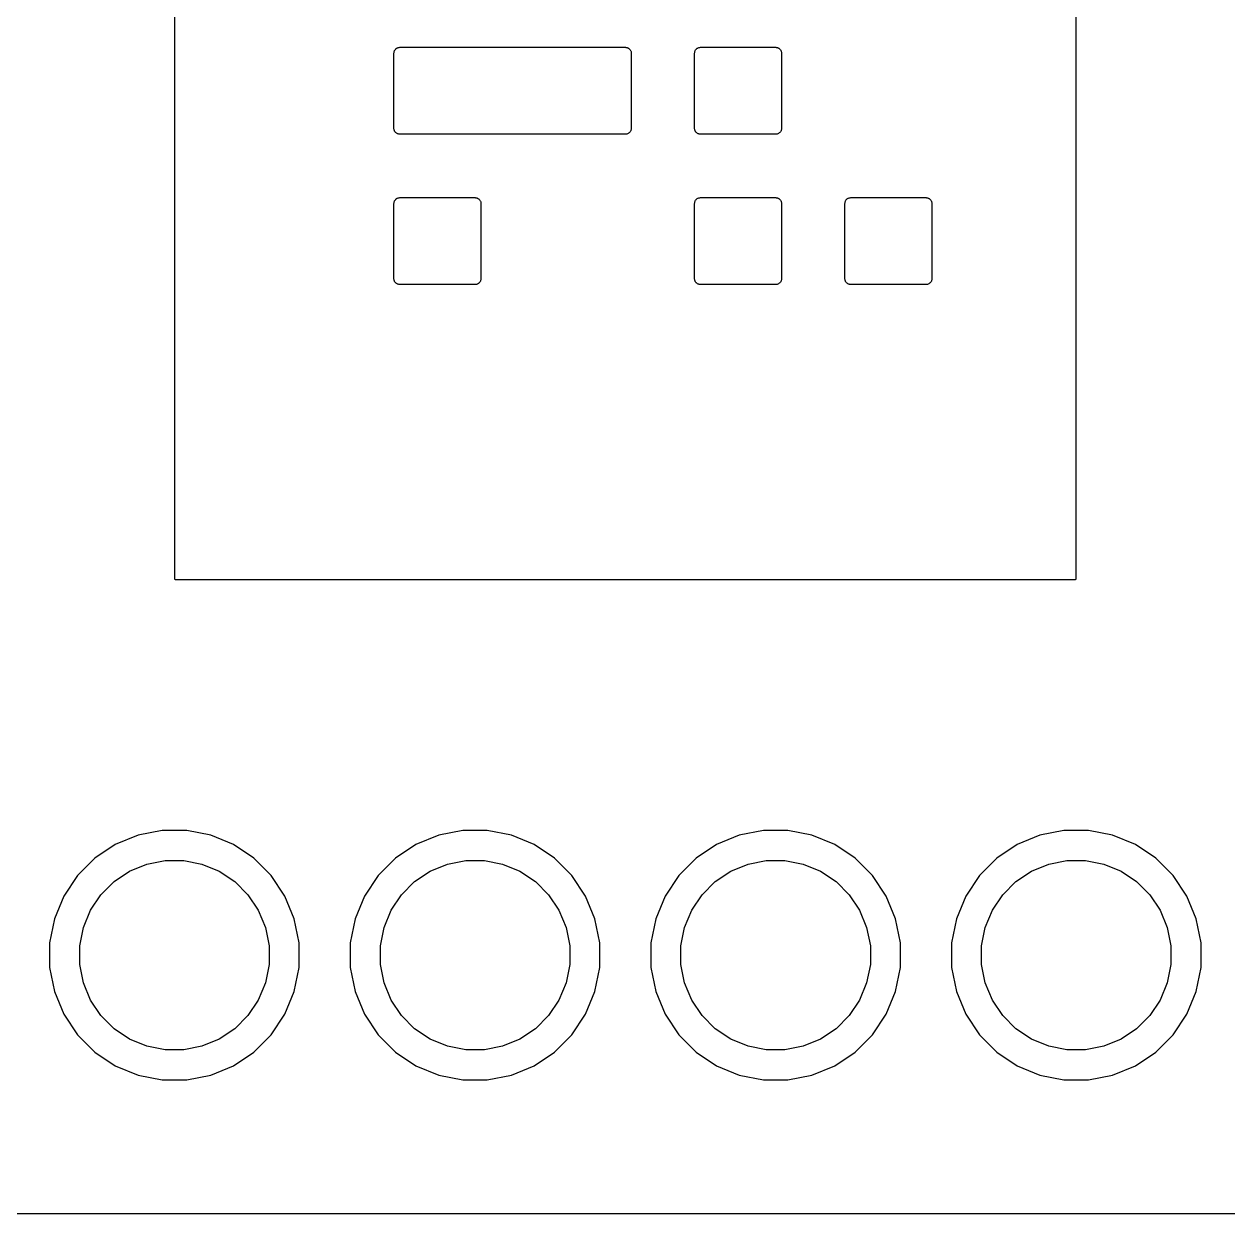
# Model space of a CAD drawing. Extents: x 74.5 to 163.3, y -87.9 to -68.3.
# Drawn here: x 142.88 to 153.05, y -87.91 to -77.86 of the extents above; entities that cross this region are included whole.
import ezdxf

# ---------------------------------------------------------------- set-up
doc = ezdxf.new("R2010")
doc.units = 0
doc.layers.add('BLACK', color=7, linetype='CONTINUOUS')

msp = doc.modelspace()

# ---------------------------------------------------------------- linework, layer by layer
at = {"layer": 'BLACK', "linetype": 'CONTINUOUS'}
for p, q in [((144.145, -73.6662), (144.145, -82.5438)), ((151.765, -82.5438), (151.765, -73.6662)), ((146, -78.1043), (146.001, -78.0997)), ((146, -78.1046), (146, -78.1043)), ((146, -78.1047), (146, -78.1046)), ((146, -78.105), (146, -78.1047)), ((146, -78.1047), (146, -78.1047)), ((146, -78.74), (146, -78.105)), ((146.001, -78.0946), (146.003, -78.0901)), ((146.001, -78.0948), (146.001, -78.0946)), ((146.001, -78.0949), (146.001, -78.0948)), ((146.001, -78.0997), (146.001, -78.0949)), ((146.003, -78.0901), (146.004, -78.0856)), ((146.004, -78.0853), (146.006, -78.0812)), ((146.004, -78.0855), (146.004, -78.0853)), ((146.004, -78.0856), (146.004, -78.0855)), ((146.006, -78.0812), (146.009, -78.077)), ((146.009, -78.0768), (146.012, -78.0732)), ((146.009, -78.0769), (146.009, -78.0768)), ((146.009, -78.077), (146.009, -78.0769)), ((146.012, -78.0732), (146.015, -78.0695)), ((146.015, -78.0693), (146.019, -78.0664)), ((146.015, -78.0694), (146.015, -78.0693)), ((146.015, -78.0695), (146.015, -78.0694)), ((146.019, -78.0664), (146.022, -78.0634)), ((146.022, -78.0633), (146.023, -78.0632)), ((146.022, -78.0634), (146.022, -78.0633)), ((146.023, -78.0632), (146.027, -78.061)), ((146.027, -78.061), (146.031, -78.0588)), ((146.031, -78.0586), (146.036, -78.0573)), ((146.031, -78.0587), (146.031, -78.0586)), ((146.031, -78.0588), (146.031, -78.0587)), ((146.036, -78.0573), (146.04, -78.056)), ((146.04, -78.056), (146.04, -78.0559)), ((146.04, -78.0559), (146.041, -78.0559)), ((146.041, -78.0559), (146.045, -78.0555)), ((146.045, -78.0555), (146.05, -78.055)), ((146.05, -78.055), (147.955, -78.055)), ((147.955, -78.055), (147.955, -78.055)), ((147.955, -78.055), (147.955, -78.055)), ((147.955, -78.055), (147.955, -78.055)), ((147.955, -78.055), (147.956, -78.055)), ((147.956, -78.055), (147.96, -78.0555)), ((147.96, -78.0555), (147.965, -78.056)), ((147.965, -78.056), (147.965, -78.0561)), ((147.965, -78.0561), (147.965, -78.0561)), ((147.965, -78.0561), (147.97, -78.0575)), ((147.97, -78.0575), (147.974, -78.0589)), ((147.974, -78.0589), (147.975, -78.059)), ((147.975, -78.059), (147.975, -78.059)), ((147.975, -78.059), (147.979, -78.0613)), ((147.979, -78.0613), (147.983, -78.0635)), ((147.983, -78.0635), (147.983, -78.0637)), ((147.983, -78.0637), (147.983, -78.0637)), ((147.983, -78.0637), (147.987, -78.0667)), ((147.987, -78.0667), (147.99, -78.0698)), ((147.99, -78.0698), (147.991, -78.0699)), ((147.991, -78.0699), (147.991, -78.07)), ((147.991, -78.07), (147.994, -78.0736)), ((147.994, -78.0736), (147.997, -78.0773)), ((147.997, -78.0773), (147.997, -78.0775)), ((147.997, -78.0775), (147.997, -78.0776)), ((147.997, -78.0776), (147.999, -78.0817)), ((147.999, -78.0817), (148.001, -78.0859)), ((148.001, -78.0859), (148.001, -78.0861)), ((148.001, -78.0861), (148.001, -78.0863)), ((148.001, -78.0863), (148.003, -78.0907)), ((148.003, -78.0907), (148.004, -78.0953)), ((148.004, -78.0953), (148.004, -78.0955)), ((148.004, -78.0955), (148.004, -78.0956)), ((148.004, -78.0956), (148.005, -78.1003)), ((148.005, -78.1003), (148.005, -78.105)), ((148.005, -78.105), (148.005, -78.74)), ((148.54, -78.1043), (148.541, -78.0997)), ((148.54, -78.1046), (148.54, -78.1043)), ((148.54, -78.1047), (148.54, -78.1046)), ((148.54, -78.105), (148.54, -78.1047)), ((148.54, -78.1047), (148.54, -78.1047)), ((148.54, -78.74), (148.54, -78.105)), ((148.541, -78.0946), (148.543, -78.0901)), ((148.541, -78.0948), (148.541, -78.0946)), ((148.541, -78.0949), (148.541, -78.0948)), ((148.541, -78.0997), (148.541, -78.0949)), ((148.543, -78.0901), (148.544, -78.0856)), ((148.544, -78.0853), (148.546, -78.0812)), ((148.544, -78.0855), (148.544, -78.0853)), ((148.544, -78.0856), (148.544, -78.0855)), ((148.546, -78.0812), (148.549, -78.077)), ((148.549, -78.0768), (148.552, -78.0732)), ((148.549, -78.0769), (148.549, -78.0768)), ((148.549, -78.077), (148.549, -78.0769)), ((148.552, -78.0732), (148.555, -78.0695)), ((148.555, -78.0693), (148.559, -78.0664)), ((148.555, -78.0694), (148.555, -78.0693)), ((148.555, -78.0695), (148.555, -78.0694)), ((148.559, -78.0664), (148.562, -78.0634)), ((148.562, -78.0633), (148.563, -78.0632)), ((148.562, -78.0634), (148.562, -78.0633)), ((148.563, -78.0632), (148.567, -78.061)), ((148.567, -78.061), (148.571, -78.0588)), ((148.571, -78.0586), (148.576, -78.0573)), ((148.571, -78.0587), (148.571, -78.0586)), ((148.571, -78.0588), (148.571, -78.0587)), ((148.576, -78.0573), (148.58, -78.056)), ((148.58, -78.056), (148.58, -78.0559)), ((148.58, -78.0559), (148.581, -78.0559)), ((148.581, -78.0559), (148.585, -78.0555)), ((148.585, -78.0555), (148.59, -78.055)), ((148.59, -78.055), (149.225, -78.055)), ((149.225, -78.055), (149.225, -78.055)), ((149.225, -78.055), (149.225, -78.055)), ((149.225, -78.055), (149.226, -78.055)), ((149.225, -78.055), (149.225, -78.055)), ((149.226, -78.055), (149.23, -78.0555)), ((149.23, -78.0555), (149.235, -78.056)), ((149.235, -78.056), (149.235, -78.0561)), ((149.235, -78.0561), (149.235, -78.0561)), ((149.235, -78.0561), (149.24, -78.0575)), ((149.24, -78.0575), (149.244, -78.0589)), ((149.244, -78.0589), (149.245, -78.059)), ((149.245, -78.059), (149.245, -78.059)), ((149.245, -78.059), (149.249, -78.0613)), ((149.249, -78.0613), (149.253, -78.0635)), ((149.253, -78.0635), (149.253, -78.0637)), ((149.253, -78.0637), (149.253, -78.0637)), ((149.253, -78.0637), (149.257, -78.0667)), ((149.257, -78.0667), (149.26, -78.0698)), ((149.26, -78.0698), (149.261, -78.0699)), ((149.261, -78.0699), (149.261, -78.07)), ((149.261, -78.07), (149.264, -78.0736)), ((149.264, -78.0736), (149.267, -78.0773)), ((149.267, -78.0773), (149.267, -78.0775)), ((149.267, -78.0775), (149.267, -78.0776)), ((149.267, -78.0776), (149.269, -78.0817)), ((149.269, -78.0817), (149.271, -78.0859)), ((149.271, -78.0859), (149.271, -78.0861)), ((149.271, -78.0861), (149.271, -78.0863)), ((149.271, -78.0863), (149.273, -78.0907)), ((149.273, -78.0907), (149.274, -78.0953)), ((149.274, -78.0953), (149.274, -78.0955)), ((149.274, -78.0955), (149.274, -78.0956)), ((149.274, -78.0956), (149.275, -78.1003)), ((149.275, -78.1003), (149.275, -78.105)), ((149.275, -78.105), (149.275, -78.74)), ((146, -78.7447), (146, -78.74)), ((146.001, -78.7494), (146, -78.7447)), ((146.001, -78.7495), (146.001, -78.7494)), ((146.001, -78.7497), (146.001, -78.7495)), ((146.002, -78.7543), (146.001, -78.7497)), ((146.004, -78.7587), (146.002, -78.7543)), ((146.004, -78.7589), (146.004, -78.7587)), ((146.004, -78.7591), (146.004, -78.7589)), ((146.006, -78.7633), (146.004, -78.7591)), ((146.008, -78.7674), (146.006, -78.7633)), ((146.008, -78.7675), (146.008, -78.7674)), ((146.008, -78.7677), (146.008, -78.7675)), ((146.011, -78.7714), (146.008, -78.7677)), ((146.014, -78.775), (146.011, -78.7714)), ((146.014, -78.7751), (146.014, -78.775)), ((146.015, -78.7752), (146.014, -78.7751)), ((146.018, -78.7783), (146.015, -78.7752)), ((146.022, -78.7813), (146.018, -78.7783)), ((146.022, -78.7815), (146.022, -78.7813)), ((146.022, -78.7813), (146.022, -78.7813)), ((146.026, -78.7837), (146.022, -78.7815)), ((146.03, -78.786), (146.026, -78.7837)), ((146.031, -78.7861), (146.03, -78.786)), ((146.03, -78.786), (146.03, -78.786)), ((146.035, -78.7875), (146.031, -78.7861)), ((146.04, -78.7889), (146.035, -78.7875)), ((146.04, -78.789), (146.04, -78.7889)), ((146.04, -78.7889), (146.04, -78.7889)), ((146.045, -78.7895), (146.04, -78.789)), ((146.049, -78.79), (146.045, -78.7895)), ((146.05, -78.79), (146.049, -78.79)), ((146.05, -78.79), (146.05, -78.79)), ((146.05, -78.79), (146.05, -78.79)), ((147.955, -78.79), (146.05, -78.79)), ((146.05, -78.79), (146.05, -78.79)), ((147.96, -78.7895), (147.955, -78.79)), ((147.964, -78.7891), (147.96, -78.7895)), ((147.965, -78.7891), (147.964, -78.7891)), ((147.969, -78.7877), (147.965, -78.789)), ((147.965, -78.789), (147.965, -78.7891)), ((147.974, -78.7864), (147.969, -78.7877)), ((147.978, -78.784), (147.974, -78.7862)), ((147.974, -78.7862), (147.974, -78.7863)), ((147.974, -78.7863), (147.974, -78.7864)), ((147.982, -78.7818), (147.978, -78.784)), ((147.983, -78.7817), (147.982, -78.7818)), ((147.986, -78.7786), (147.983, -78.7816)), ((147.983, -78.7816), (147.983, -78.7817)), ((147.99, -78.7757), (147.986, -78.7786)), ((147.993, -78.7718), (147.99, -78.7755)), ((147.99, -78.7755), (147.99, -78.7756)), ((147.99, -78.7756), (147.99, -78.7757)), ((147.996, -78.7682), (147.993, -78.7718)), ((147.999, -78.7638), (147.996, -78.768)), ((147.996, -78.768), (147.996, -78.7681)), ((147.996, -78.7681), (147.996, -78.7682)), ((148.001, -78.7597), (147.999, -78.7638)), ((148.002, -78.7549), (148.001, -78.7594)), ((148.001, -78.7594), (148.001, -78.7595)), ((148.001, -78.7595), (148.001, -78.7597)), ((148.004, -78.7504), (148.002, -78.7549)), ((148.005, -78.7407), (148.004, -78.7453)), ((148.004, -78.7453), (148.004, -78.7501)), ((148.004, -78.7501), (148.004, -78.7502)), ((148.004, -78.7502), (148.004, -78.7504)), ((148.005, -78.74), (148.005, -78.7403)), ((148.005, -78.7403), (148.005, -78.7403)), ((148.005, -78.7403), (148.005, -78.7404)), ((148.005, -78.7404), (148.005, -78.7407)), ((148.54, -78.7447), (148.54, -78.74)), ((148.541, -78.7494), (148.54, -78.7447)), ((148.541, -78.7495), (148.541, -78.7494)), ((148.541, -78.7497), (148.541, -78.7495)), ((148.542, -78.7543), (148.541, -78.7497)), ((148.544, -78.7587), (148.542, -78.7543)), ((148.544, -78.7589), (148.544, -78.7587)), ((148.544, -78.7591), (148.544, -78.7589)), ((148.546, -78.7633), (148.544, -78.7591)), ((148.548, -78.7674), (148.546, -78.7633)), ((148.548, -78.7675), (148.548, -78.7674)), ((148.548, -78.7677), (148.548, -78.7675)), ((148.551, -78.7714), (148.548, -78.7677)), ((148.554, -78.775), (148.551, -78.7714)), ((148.554, -78.7751), (148.554, -78.775)), ((148.555, -78.7752), (148.554, -78.7751)), ((148.558, -78.7783), (148.555, -78.7752)), ((148.562, -78.7813), (148.558, -78.7783)), ((148.562, -78.7815), (148.562, -78.7813)), ((148.562, -78.7813), (148.562, -78.7813)), ((148.566, -78.7837), (148.562, -78.7815)), ((148.57, -78.786), (148.566, -78.7837)), ((148.571, -78.7861), (148.57, -78.786)), ((148.57, -78.786), (148.57, -78.786)), ((148.575, -78.7875), (148.571, -78.7861)), ((148.58, -78.7889), (148.575, -78.7875)), ((148.58, -78.789), (148.58, -78.7889)), ((148.58, -78.7889), (148.58, -78.7889)), ((148.585, -78.7895), (148.58, -78.789)), ((148.589, -78.79), (148.585, -78.7895)), ((148.59, -78.79), (148.589, -78.79)), ((149.225, -78.79), (148.59, -78.79)), ((148.59, -78.79), (148.59, -78.79)), ((148.59, -78.79), (148.59, -78.79)), ((148.59, -78.79), (148.59, -78.79)), ((149.23, -78.7895), (149.225, -78.79)), ((149.234, -78.7891), (149.23, -78.7895)), ((149.235, -78.7891), (149.234, -78.7891)), ((149.239, -78.7877), (149.235, -78.789)), ((149.235, -78.789), (149.235, -78.7891)), ((149.244, -78.7864), (149.239, -78.7877)), ((149.248, -78.784), (149.244, -78.7862)), ((149.244, -78.7862), (149.244, -78.7863)), ((149.244, -78.7863), (149.244, -78.7864)), ((149.252, -78.7818), (149.248, -78.784)), ((149.253, -78.7817), (149.252, -78.7818)), ((149.256, -78.7786), (149.253, -78.7816)), ((149.253, -78.7816), (149.253, -78.7817)), ((149.26, -78.7757), (149.256, -78.7786)), ((149.263, -78.7718), (149.26, -78.7755)), ((149.26, -78.7755), (149.26, -78.7756)), ((149.26, -78.7756), (149.26, -78.7757)), ((149.266, -78.7682), (149.263, -78.7718)), ((149.269, -78.7638), (149.266, -78.768)), ((149.266, -78.768), (149.266, -78.7681)), ((149.266, -78.7681), (149.266, -78.7682)), ((149.271, -78.7597), (149.269, -78.7638)), ((149.272, -78.7549), (149.271, -78.7594)), ((149.271, -78.7594), (149.271, -78.7595)), ((149.271, -78.7595), (149.271, -78.7597)), ((149.274, -78.7504), (149.272, -78.7549)), ((149.275, -78.7407), (149.274, -78.7453)), ((149.274, -78.7453), (149.274, -78.7501)), ((149.274, -78.7501), (149.274, -78.7502)), ((149.274, -78.7502), (149.274, -78.7504)), ((149.275, -78.74), (149.275, -78.7403)), ((149.275, -78.7403), (149.275, -78.7403)), ((149.275, -78.7403), (149.275, -78.7404)), ((149.275, -78.7404), (149.275, -78.7407)), ((146.019, -79.3364), (146.022, -79.3334)), ((146.022, -79.3333), (146.023, -79.3332)), ((146.022, -79.3334), (146.022, -79.3333)), ((146.023, -79.3332), (146.027, -79.331)), ((146.027, -79.331), (146.031, -79.3288)), ((146.031, -79.3286), (146.036, -79.3273)), ((146.031, -79.3287), (146.031, -79.3286)), ((146.031, -79.3288), (146.031, -79.3287)), ((146.036, -79.3273), (146.04, -79.326)), ((146.04, -79.326), (146.04, -79.3259)), ((146.04, -79.3259), (146.041, -79.3259)), ((146.041, -79.3259), (146.045, -79.3255)), ((146.045, -79.3255), (146.05, -79.325)), ((146.05, -79.325), (146.685, -79.325)), ((146.685, -79.325), (146.685, -79.325)), ((146.685, -79.325), (146.685, -79.325)), ((146.685, -79.325), (146.686, -79.325)), ((146.685, -79.325), (146.685, -79.325)), ((146.686, -79.325), (146.69, -79.3255)), ((146.69, -79.3255), (146.695, -79.326)), ((146.695, -79.326), (146.695, -79.3261)), ((146.695, -79.3261), (146.695, -79.3261)), ((146.695, -79.3261), (146.7, -79.3275)), ((146.7, -79.3275), (146.704, -79.3289)), ((146.704, -79.3289), (146.705, -79.329)), ((146.705, -79.329), (146.705, -79.329)), ((146.705, -79.329), (146.709, -79.3313)), ((146.709, -79.3313), (146.713, -79.3335)), ((146.713, -79.3335), (146.713, -79.3337)), ((146.713, -79.3337), (146.713, -79.3337)), ((146.713, -79.3337), (146.717, -79.3367)), ((148.559, -79.3364), (148.562, -79.3334)), ((148.562, -79.3333), (148.563, -79.3332)), ((148.562, -79.3334), (148.562, -79.3333)), ((148.563, -79.3332), (148.567, -79.331)), ((148.567, -79.331), (148.571, -79.3288)), ((148.571, -79.3286), (148.576, -79.3273)), ((148.571, -79.3287), (148.571, -79.3286)), ((148.571, -79.3288), (148.571, -79.3287)), ((148.576, -79.3273), (148.58, -79.326)), ((148.58, -79.326), (148.58, -79.3259)), ((148.58, -79.3259), (148.581, -79.3259)), ((148.581, -79.3259), (148.585, -79.3255)), ((148.585, -79.3255), (148.59, -79.325)), ((148.59, -79.325), (149.225, -79.325)), ((149.225, -79.325), (149.225, -79.325)), ((149.225, -79.325), (149.225, -79.325)), ((149.225, -79.325), (149.226, -79.325)), ((149.225, -79.325), (149.225, -79.325)), ((149.226, -79.325), (149.23, -79.3255)), ((149.23, -79.3255), (149.235, -79.326)), ((149.235, -79.326), (149.235, -79.3261)), ((149.235, -79.3261), (149.235, -79.3261)), ((149.235, -79.3261), (149.24, -79.3275)), ((149.24, -79.3275), (149.244, -79.3289)), ((149.244, -79.3289), (149.245, -79.329)), ((149.245, -79.329), (149.245, -79.329)), ((149.245, -79.329), (149.249, -79.3313)), ((149.249, -79.3313), (149.253, -79.3335)), ((149.253, -79.3335), (149.253, -79.3337)), ((149.253, -79.3337), (149.253, -79.3337)), ((149.253, -79.3337), (149.257, -79.3367)), ((149.829, -79.3364), (149.832, -79.3334)), ((149.832, -79.3333), (149.833, -79.3332)), ((149.832, -79.3334), (149.832, -79.3333)), ((149.833, -79.3332), (149.837, -79.331)), ((149.837, -79.331), (149.841, -79.3288)), ((149.841, -79.3286), (149.846, -79.3273)), ((149.841, -79.3287), (149.841, -79.3286)), ((149.841, -79.3288), (149.841, -79.3287)), ((149.846, -79.3273), (149.85, -79.326)), ((149.85, -79.326), (149.85, -79.3259)), ((149.85, -79.3259), (149.851, -79.3259)), ((149.851, -79.3259), (149.855, -79.3255)), ((149.855, -79.3255), (149.86, -79.325)), ((149.86, -79.325), (150.495, -79.325)), ((150.495, -79.325), (150.495, -79.325)), ((150.495, -79.325), (150.495, -79.325)), ((150.495, -79.325), (150.496, -79.325)), ((150.495, -79.325), (150.495, -79.325)), ((150.496, -79.325), (150.5, -79.3255)), ((150.5, -79.3255), (150.505, -79.326)), ((150.505, -79.326), (150.505, -79.3261)), ((150.505, -79.3261), (150.505, -79.3261)), ((150.505, -79.3261), (150.51, -79.3275)), ((150.51, -79.3275), (150.514, -79.3289)), ((150.514, -79.3289), (150.515, -79.329)), ((150.515, -79.329), (150.515, -79.329)), ((150.515, -79.329), (150.519, -79.3313)), ((150.519, -79.3313), (150.523, -79.3335)), ((150.523, -79.3335), (150.523, -79.3337)), ((150.523, -79.3337), (150.523, -79.3337)), ((150.523, -79.3337), (150.527, -79.3367)), ((146, -79.3743), (146.001, -79.3697)), ((146, -79.3746), (146, -79.3743)), ((146, -79.3747), (146, -79.3746)), ((146, -79.375), (146, -79.3747)), ((146, -79.3747), (146, -79.3747)), ((146, -80.01), (146, -79.375)), ((146.001, -79.3646), (146.003, -79.3601)), ((146.001, -79.3648), (146.001, -79.3646)), ((146.001, -79.3649), (146.001, -79.3648)), ((146.001, -79.3697), (146.001, -79.3649)), ((146.003, -79.3601), (146.004, -79.3556)), ((146.004, -79.3553), (146.006, -79.3512)), ((146.004, -79.3555), (146.004, -79.3553)), ((146.004, -79.3556), (146.004, -79.3555)), ((146.006, -79.3512), (146.009, -79.347)), ((146.009, -79.3468), (146.012, -79.3432)), ((146.009, -79.3469), (146.009, -79.3468)), ((146.009, -79.347), (146.009, -79.3469)), ((146.012, -79.3432), (146.015, -79.3395)), ((146.015, -79.3393), (146.019, -79.3364)), ((146.015, -79.3394), (146.015, -79.3393)), ((146.015, -79.3395), (146.015, -79.3394)), ((146.717, -79.3367), (146.72, -79.3398)), ((146.72, -79.3398), (146.721, -79.3399)), ((146.721, -79.3399), (146.721, -79.34)), ((146.721, -79.34), (146.724, -79.3436)), ((146.724, -79.3436), (146.727, -79.3473)), ((146.727, -79.3473), (146.727, -79.3475)), ((146.727, -79.3475), (146.727, -79.3476)), ((146.727, -79.3476), (146.729, -79.3517)), ((146.729, -79.3517), (146.731, -79.3559)), ((146.731, -79.3559), (146.731, -79.3561)), ((146.731, -79.3561), (146.731, -79.3563)), ((146.731, -79.3563), (146.733, -79.3607)), ((146.733, -79.3607), (146.734, -79.3653)), ((146.734, -79.3653), (146.734, -79.3655)), ((146.734, -79.3655), (146.734, -79.3656)), ((146.734, -79.3656), (146.735, -79.3703)), ((146.735, -79.3703), (146.735, -79.375)), ((146.735, -79.375), (146.735, -80.01)), ((148.54, -79.3743), (148.541, -79.3697)), ((148.54, -79.3746), (148.54, -79.3743)), ((148.54, -79.3747), (148.54, -79.3746)), ((148.54, -79.375), (148.54, -79.3747)), ((148.54, -79.3747), (148.54, -79.3747)), ((148.54, -80.01), (148.54, -79.375)), ((148.541, -79.3646), (148.543, -79.3601)), ((148.541, -79.3648), (148.541, -79.3646)), ((148.541, -79.3649), (148.541, -79.3648)), ((148.541, -79.3697), (148.541, -79.3649)), ((148.543, -79.3601), (148.544, -79.3556)), ((148.544, -79.3553), (148.546, -79.3512)), ((148.544, -79.3555), (148.544, -79.3553)), ((148.544, -79.3556), (148.544, -79.3555)), ((148.546, -79.3512), (148.549, -79.347)), ((148.549, -79.3468), (148.552, -79.3432)), ((148.549, -79.3469), (148.549, -79.3468)), ((148.549, -79.347), (148.549, -79.3469)), ((148.552, -79.3432), (148.555, -79.3395)), ((148.555, -79.3393), (148.559, -79.3364)), ((148.555, -79.3394), (148.555, -79.3393)), ((148.555, -79.3395), (148.555, -79.3394)), ((149.257, -79.3367), (149.26, -79.3398)), ((149.26, -79.3398), (149.261, -79.3399)), ((149.261, -79.3399), (149.261, -79.34)), ((149.261, -79.34), (149.264, -79.3436)), ((149.264, -79.3436), (149.267, -79.3473)), ((149.267, -79.3473), (149.267, -79.3475)), ((149.267, -79.3475), (149.267, -79.3476)), ((149.267, -79.3476), (149.269, -79.3517)), ((149.269, -79.3517), (149.271, -79.3559)), ((149.271, -79.3559), (149.271, -79.3561)), ((149.271, -79.3561), (149.271, -79.3563)), ((149.271, -79.3563), (149.273, -79.3607)), ((149.273, -79.3607), (149.274, -79.3653)), ((149.274, -79.3653), (149.274, -79.3655)), ((149.274, -79.3655), (149.274, -79.3656)), ((149.274, -79.3656), (149.275, -79.3703)), ((149.275, -79.3703), (149.275, -79.375)), ((149.275, -79.375), (149.275, -80.01)), ((149.81, -79.3743), (149.811, -79.3697)), ((149.81, -79.3746), (149.81, -79.3743)), ((149.81, -79.3747), (149.81, -79.3746)), ((149.81, -79.375), (149.81, -79.3747)), ((149.81, -79.3747), (149.81, -79.3747)), ((149.81, -80.01), (149.81, -79.375)), ((149.811, -79.3646), (149.813, -79.3601)), ((149.811, -79.3648), (149.811, -79.3646)), ((149.811, -79.3649), (149.811, -79.3648)), ((149.811, -79.3697), (149.811, -79.3649)), ((149.813, -79.3601), (149.814, -79.3556)), ((149.814, -79.3553), (149.816, -79.3512)), ((149.814, -79.3555), (149.814, -79.3553)), ((149.814, -79.3556), (149.814, -79.3555)), ((149.816, -79.3512), (149.819, -79.347)), ((149.819, -79.3468), (149.822, -79.3432)), ((149.819, -79.3469), (149.819, -79.3468)), ((149.819, -79.347), (149.819, -79.3469)), ((149.822, -79.3432), (149.825, -79.3395)), ((149.825, -79.3393), (149.829, -79.3364)), ((149.825, -79.3394), (149.825, -79.3393)), ((149.825, -79.3395), (149.825, -79.3394)), ((150.527, -79.3367), (150.53, -79.3398)), ((150.53, -79.3398), (150.531, -79.3399)), ((150.531, -79.3399), (150.531, -79.34)), ((150.531, -79.34), (150.534, -79.3436)), ((150.534, -79.3436), (150.537, -79.3473)), ((150.537, -79.3473), (150.537, -79.3475)), ((150.537, -79.3475), (150.537, -79.3476)), ((150.537, -79.3476), (150.539, -79.3517)), ((150.539, -79.3517), (150.541, -79.3559)), ((150.541, -79.3559), (150.541, -79.3561)), ((150.541, -79.3561), (150.541, -79.3563)), ((150.541, -79.3563), (150.543, -79.3607)), ((150.543, -79.3607), (150.544, -79.3653)), ((150.544, -79.3653), (150.544, -79.3655)), ((150.544, -79.3655), (150.544, -79.3656)), ((150.544, -79.3656), (150.545, -79.3703)), ((150.545, -79.3703), (150.545, -79.375)), ((150.545, -79.375), (150.545, -80.01)), ((146, -80.0147), (146, -80.01)), ((146.001, -80.0194), (146, -80.0147)), ((146.001, -80.0195), (146.001, -80.0194)), ((146.001, -80.0197), (146.001, -80.0195)), ((146.002, -80.0243), (146.001, -80.0197)), ((146.004, -80.0287), (146.002, -80.0243)), ((146.004, -80.0289), (146.004, -80.0287)), ((146.004, -80.0291), (146.004, -80.0289)), ((146.006, -80.0333), (146.004, -80.0291)), ((146.008, -80.0374), (146.006, -80.0333)), ((146.008, -80.0375), (146.008, -80.0374)), ((146.008, -80.0377), (146.008, -80.0375)), ((146.011, -80.0414), (146.008, -80.0377)), ((146.014, -80.045), (146.011, -80.0414)), ((146.014, -80.0451), (146.014, -80.045)), ((146.015, -80.0452), (146.014, -80.0451)), ((146.018, -80.0483), (146.015, -80.0452)), ((146.72, -80.0457), (146.716, -80.0486)), ((146.723, -80.0418), (146.72, -80.0455)), ((146.72, -80.0455), (146.72, -80.0456)), ((146.72, -80.0456), (146.72, -80.0457)), ((146.726, -80.0382), (146.723, -80.0418)), ((146.729, -80.0338), (146.726, -80.038)), ((146.726, -80.038), (146.726, -80.0381)), ((146.726, -80.0381), (146.726, -80.0382)), ((146.731, -80.0297), (146.729, -80.0338)), ((146.732, -80.0249), (146.731, -80.0294)), ((146.731, -80.0294), (146.731, -80.0295)), ((146.731, -80.0295), (146.731, -80.0297)), ((146.734, -80.0204), (146.732, -80.0249)), ((146.735, -80.0107), (146.734, -80.0153)), ((146.734, -80.0153), (146.734, -80.0201)), ((146.734, -80.0201), (146.734, -80.0202)), ((146.734, -80.0202), (146.734, -80.0204)), ((146.735, -80.01), (146.735, -80.0103)), ((146.735, -80.0103), (146.735, -80.0103)), ((146.735, -80.0103), (146.735, -80.0104)), ((146.735, -80.0104), (146.735, -80.0107)), ((148.54, -80.0147), (148.54, -80.01)), ((148.541, -80.0194), (148.54, -80.0147)), ((148.541, -80.0195), (148.541, -80.0194)), ((148.541, -80.0197), (148.541, -80.0195)), ((148.542, -80.0243), (148.541, -80.0197)), ((148.544, -80.0287), (148.542, -80.0243)), ((148.544, -80.0289), (148.544, -80.0287)), ((148.544, -80.0291), (148.544, -80.0289)), ((148.546, -80.0333), (148.544, -80.0291)), ((148.548, -80.0374), (148.546, -80.0333)), ((148.548, -80.0375), (148.548, -80.0374)), ((148.548, -80.0377), (148.548, -80.0375)), ((148.551, -80.0414), (148.548, -80.0377)), ((148.554, -80.045), (148.551, -80.0414)), ((148.554, -80.0451), (148.554, -80.045)), ((148.555, -80.0452), (148.554, -80.0451)), ((148.558, -80.0483), (148.555, -80.0452)), ((149.26, -80.0457), (149.256, -80.0486)), ((149.263, -80.0418), (149.26, -80.0455)), ((149.26, -80.0455), (149.26, -80.0456)), ((149.26, -80.0456), (149.26, -80.0457)), ((149.266, -80.0382), (149.263, -80.0418)), ((149.269, -80.0338), (149.266, -80.038)), ((149.266, -80.038), (149.266, -80.0381)), ((149.266, -80.0381), (149.266, -80.0382)), ((149.271, -80.0297), (149.269, -80.0338)), ((149.272, -80.0249), (149.271, -80.0294)), ((149.271, -80.0294), (149.271, -80.0295)), ((149.271, -80.0295), (149.271, -80.0297)), ((149.274, -80.0204), (149.272, -80.0249)), ((149.275, -80.0107), (149.274, -80.0153)), ((149.274, -80.0153), (149.274, -80.0201)), ((149.274, -80.0201), (149.274, -80.0202)), ((149.274, -80.0202), (149.274, -80.0204)), ((149.275, -80.01), (149.275, -80.0103)), ((149.275, -80.0103), (149.275, -80.0103)), ((149.275, -80.0103), (149.275, -80.0104)), ((149.275, -80.0104), (149.275, -80.0107)), ((149.81, -80.0147), (149.81, -80.01)), ((149.811, -80.0194), (149.81, -80.0147)), ((149.811, -80.0195), (149.811, -80.0194)), ((149.811, -80.0197), (149.811, -80.0195)), ((149.812, -80.0243), (149.811, -80.0197)), ((149.814, -80.0287), (149.812, -80.0243)), ((149.814, -80.0289), (149.814, -80.0287)), ((149.814, -80.0291), (149.814, -80.0289)), ((149.816, -80.0333), (149.814, -80.0291)), ((149.818, -80.0374), (149.816, -80.0333)), ((149.818, -80.0375), (149.818, -80.0374)), ((149.818, -80.0377), (149.818, -80.0375)), ((149.821, -80.0414), (149.818, -80.0377)), ((149.824, -80.045), (149.821, -80.0414)), ((149.824, -80.0451), (149.824, -80.045)), ((149.825, -80.0452), (149.824, -80.0451)), ((149.828, -80.0483), (149.825, -80.0452)), ((150.53, -80.0457), (150.526, -80.0486)), ((150.533, -80.0418), (150.53, -80.0455)), ((150.53, -80.0455), (150.53, -80.0456)), ((150.53, -80.0456), (150.53, -80.0457)), ((150.536, -80.0382), (150.533, -80.0418)), ((150.539, -80.0338), (150.536, -80.038)), ((150.536, -80.038), (150.536, -80.0381)), ((150.536, -80.0381), (150.536, -80.0382)), ((150.541, -80.0297), (150.539, -80.0338)), ((150.542, -80.0249), (150.541, -80.0294)), ((150.541, -80.0294), (150.541, -80.0295)), ((150.541, -80.0295), (150.541, -80.0297)), ((150.544, -80.0204), (150.542, -80.0249)), ((150.545, -80.0107), (150.544, -80.0153)), ((150.544, -80.0153), (150.544, -80.0201)), ((150.544, -80.0201), (150.544, -80.0202)), ((150.544, -80.0202), (150.544, -80.0204)), ((150.545, -80.01), (150.545, -80.0103)), ((150.545, -80.0103), (150.545, -80.0103)), ((150.545, -80.0103), (150.545, -80.0104)), ((150.545, -80.0104), (150.545, -80.0107)), ((146.022, -80.0513), (146.018, -80.0483)), ((146.022, -80.0515), (146.022, -80.0513)), ((146.022, -80.0513), (146.022, -80.0513)), ((146.026, -80.0537), (146.022, -80.0515)), ((146.03, -80.056), (146.026, -80.0537)), ((146.031, -80.0561), (146.03, -80.056)), ((146.03, -80.056), (146.03, -80.056)), ((146.035, -80.0575), (146.031, -80.0561)), ((146.04, -80.0589), (146.035, -80.0575)), ((146.04, -80.059), (146.04, -80.0589)), ((146.04, -80.0589), (146.04, -80.0589)), ((146.045, -80.0595), (146.04, -80.059)), ((146.049, -80.06), (146.045, -80.0595)), ((146.05, -80.06), (146.049, -80.06)), ((146.685, -80.06), (146.05, -80.06)), ((146.05, -80.06), (146.05, -80.06)), ((146.05, -80.06), (146.05, -80.06)), ((146.05, -80.06), (146.05, -80.06)), ((146.69, -80.0595), (146.685, -80.06)), ((146.694, -80.0591), (146.69, -80.0595)), ((146.695, -80.0591), (146.694, -80.0591)), ((146.699, -80.0577), (146.695, -80.059)), ((146.695, -80.059), (146.695, -80.0591)), ((146.704, -80.0564), (146.699, -80.0577)), ((146.708, -80.054), (146.704, -80.0562)), ((146.704, -80.0562), (146.704, -80.0563)), ((146.704, -80.0563), (146.704, -80.0564)), ((146.712, -80.0518), (146.708, -80.054)), ((146.713, -80.0517), (146.712, -80.0518)), ((146.716, -80.0486), (146.713, -80.0516)), ((146.713, -80.0516), (146.713, -80.0517)), ((148.562, -80.0513), (148.558, -80.0483)), ((148.562, -80.0515), (148.562, -80.0513)), ((148.562, -80.0513), (148.562, -80.0513)), ((148.566, -80.0537), (148.562, -80.0515)), ((148.57, -80.056), (148.566, -80.0537)), ((148.571, -80.0561), (148.57, -80.056)), ((148.57, -80.056), (148.57, -80.056)), ((148.575, -80.0575), (148.571, -80.0561)), ((148.58, -80.0589), (148.575, -80.0575)), ((148.58, -80.059), (148.58, -80.0589)), ((148.58, -80.0589), (148.58, -80.0589)), ((148.585, -80.0595), (148.58, -80.059)), ((148.589, -80.06), (148.585, -80.0595)), ((148.59, -80.06), (148.589, -80.06)), ((149.225, -80.06), (148.59, -80.06)), ((148.59, -80.06), (148.59, -80.06)), ((148.59, -80.06), (148.59, -80.06)), ((148.59, -80.06), (148.59, -80.06)), ((149.23, -80.0595), (149.225, -80.06)), ((149.234, -80.0591), (149.23, -80.0595)), ((149.235, -80.0591), (149.234, -80.0591)), ((149.239, -80.0577), (149.235, -80.059)), ((149.235, -80.059), (149.235, -80.0591)), ((149.244, -80.0564), (149.239, -80.0577)), ((149.248, -80.054), (149.244, -80.0562)), ((149.244, -80.0562), (149.244, -80.0563)), ((149.244, -80.0563), (149.244, -80.0564)), ((149.252, -80.0518), (149.248, -80.054)), ((149.253, -80.0517), (149.252, -80.0518)), ((149.256, -80.0486), (149.253, -80.0516)), ((149.253, -80.0516), (149.253, -80.0517)), ((149.832, -80.0513), (149.828, -80.0483)), ((149.832, -80.0515), (149.832, -80.0513)), ((149.832, -80.0513), (149.832, -80.0513)), ((149.836, -80.0537), (149.832, -80.0515)), ((149.84, -80.056), (149.836, -80.0537)), ((149.841, -80.0561), (149.84, -80.056)), ((149.84, -80.056), (149.84, -80.056)), ((149.845, -80.0575), (149.841, -80.0561)), ((149.85, -80.0589), (149.845, -80.0575)), ((149.85, -80.059), (149.85, -80.0589)), ((149.85, -80.0589), (149.85, -80.0589)), ((149.855, -80.0595), (149.85, -80.059)), ((149.859, -80.06), (149.855, -80.0595)), ((149.86, -80.06), (149.859, -80.06)), ((150.495, -80.06), (149.86, -80.06)), ((149.86, -80.06), (149.86, -80.06)), ((149.86, -80.06), (149.86, -80.06)), ((149.86, -80.06), (149.86, -80.06)), ((150.5, -80.0595), (150.495, -80.06)), ((150.504, -80.0591), (150.5, -80.0595)), ((150.505, -80.0591), (150.504, -80.0591)), ((150.509, -80.0577), (150.505, -80.059)), ((150.505, -80.059), (150.505, -80.0591)), ((150.514, -80.0564), (150.509, -80.0577)), ((150.518, -80.054), (150.514, -80.0562)), ((150.514, -80.0562), (150.514, -80.0563)), ((150.514, -80.0563), (150.514, -80.0564)), ((150.522, -80.0518), (150.518, -80.054)), ((150.523, -80.0517), (150.522, -80.0518)), ((150.526, -80.0486), (150.523, -80.0516)), ((150.523, -80.0516), (150.523, -80.0517)), ((144.145, -82.5438), (144.146, -82.5494)), ((144.146, -82.5494), (144.151, -82.55)), ((144.151, -82.55), (151.759, -82.55)), ((151.759, -82.55), (151.764, -82.5494)), ((151.764, -82.5494), (151.765, -82.5438)), ((143.838, -84.7115), (143.646, -84.791)), ((144.041, -84.671), (143.838, -84.7115)), ((144.249, -84.671), (144.041, -84.671)), ((144.452, -84.7115), (144.249, -84.671)), ((144.644, -84.791), (144.452, -84.7115)), ((146.378, -84.7115), (146.186, -84.791)), ((146.581, -84.671), (146.378, -84.7115)), ((146.789, -84.671), (146.581, -84.671)), ((146.992, -84.7115), (146.789, -84.671)), ((147.184, -84.791), (146.992, -84.7115)), ((148.918, -84.7115), (148.726, -84.791)), ((149.121, -84.671), (148.918, -84.7115)), ((149.329, -84.671), (149.121, -84.671)), ((149.532, -84.7115), (149.329, -84.671)), ((149.724, -84.791), (149.532, -84.7115)), ((151.458, -84.7115), (151.266, -84.791)), ((151.661, -84.671), (151.458, -84.7115)), ((151.869, -84.671), (151.661, -84.671)), ((152.072, -84.7115), (151.869, -84.671)), ((152.264, -84.791), (152.072, -84.7115)), ((143.646, -84.791), (143.473, -84.9063)), ((144.817, -84.9063), (144.644, -84.791)), ((146.186, -84.791), (146.013, -84.9063)), ((147.357, -84.9063), (147.184, -84.791)), ((148.726, -84.791), (148.553, -84.9063)), ((149.897, -84.9063), (149.724, -84.791)), ((151.266, -84.791), (151.093, -84.9063)), ((152.437, -84.9063), (152.264, -84.791)), ((143.473, -84.9063), (143.326, -85.0531)), ((143.912, -84.9557), (144.066, -84.925)), ((144.066, -84.925), (144.224, -84.925)), ((144.224, -84.925), (144.378, -84.9557)), ((144.964, -85.0531), (144.817, -84.9063)), ((146.013, -84.9063), (145.866, -85.0531)), ((146.452, -84.9557), (146.606, -84.925)), ((146.606, -84.925), (146.764, -84.925)), ((146.764, -84.925), (146.918, -84.9557)), ((147.504, -85.0531), (147.357, -84.9063)), ((148.553, -84.9063), (148.406, -85.0531)), ((148.992, -84.9557), (149.146, -84.925)), ((149.146, -84.925), (149.304, -84.925)), ((149.304, -84.925), (149.458, -84.9557)), ((150.044, -85.0531), (149.897, -84.9063)), ((151.093, -84.9063), (150.946, -85.0531)), ((151.532, -84.9557), (151.686, -84.925)), ((151.686, -84.925), (151.844, -84.925)), ((151.844, -84.925), (151.998, -84.9557)), ((152.584, -85.0531), (152.437, -84.9063)), ((143.635, -85.1036), (143.766, -85.016)), ((143.766, -85.016), (143.912, -84.9557)), ((144.378, -84.9557), (144.524, -85.016)), ((144.524, -85.016), (144.655, -85.1036)), ((146.175, -85.1036), (146.306, -85.016)), ((146.306, -85.016), (146.452, -84.9557)), ((146.918, -84.9557), (147.064, -85.016)), ((147.064, -85.016), (147.195, -85.1036)), ((148.715, -85.1036), (148.846, -85.016)), ((148.846, -85.016), (148.992, -84.9557)), ((149.458, -84.9557), (149.604, -85.016)), ((149.604, -85.016), (149.735, -85.1036)), ((151.255, -85.1036), (151.386, -85.016)), ((151.386, -85.016), (151.532, -84.9557)), ((151.998, -84.9557), (152.144, -85.016)), ((152.144, -85.016), (152.275, -85.1036)), ((143.326, -85.0531), (143.211, -85.2257)), ((143.524, -85.215), (143.635, -85.1036)), ((144.655, -85.1036), (144.766, -85.215)), ((145.079, -85.2257), (144.964, -85.0531)), ((145.866, -85.0531), (145.751, -85.2257)), ((146.064, -85.215), (146.175, -85.1036)), ((147.195, -85.1036), (147.306, -85.215)), ((147.619, -85.2257), (147.504, -85.0531)), ((148.406, -85.0531), (148.291, -85.2257)), ((148.604, -85.215), (148.715, -85.1036)), ((149.735, -85.1036), (149.846, -85.215)), ((150.159, -85.2257), (150.044, -85.0531)), ((150.946, -85.0531), (150.831, -85.2257)), ((151.144, -85.215), (151.255, -85.1036)), ((152.275, -85.1036), (152.386, -85.215)), ((152.699, -85.2257), (152.584, -85.0531)), ((143.211, -85.2257), (143.132, -85.4176)), ((143.436, -85.3461), (143.524, -85.215)), ((144.766, -85.215), (144.854, -85.3461)), ((145.158, -85.4176), (145.079, -85.2257)), ((145.751, -85.2257), (145.672, -85.4176)), ((145.976, -85.3461), (146.064, -85.215)), ((147.306, -85.215), (147.394, -85.3461)), ((147.698, -85.4176), (147.619, -85.2257)), ((148.291, -85.2257), (148.212, -85.4176)), ((148.516, -85.3461), (148.604, -85.215)), ((149.846, -85.215), (149.934, -85.3461)), ((150.238, -85.4176), (150.159, -85.2257)), ((150.831, -85.2257), (150.752, -85.4176)), ((151.056, -85.3461), (151.144, -85.215)), ((152.386, -85.215), (152.474, -85.3461)), ((152.778, -85.4176), (152.699, -85.2257)), ((143.132, -85.4176), (143.091, -85.6212)), ((143.376, -85.4916), (143.436, -85.3461)), ((144.854, -85.3461), (144.914, -85.4916)), ((145.199, -85.6212), (145.158, -85.4176)), ((145.672, -85.4176), (145.631, -85.6212)), ((145.916, -85.4916), (145.976, -85.3461)), ((147.394, -85.3461), (147.454, -85.4916)), ((147.739, -85.6212), (147.698, -85.4176)), ((148.212, -85.4176), (148.171, -85.6212)), ((148.456, -85.4916), (148.516, -85.3461)), ((149.934, -85.3461), (149.994, -85.4916)), ((150.279, -85.6212), (150.238, -85.4176)), ((150.752, -85.4176), (150.711, -85.6212)), ((150.996, -85.4916), (151.056, -85.3461)), ((152.474, -85.3461), (152.534, -85.4916)), ((152.819, -85.6212), (152.778, -85.4176)), ((143.345, -85.6462), (143.376, -85.4916)), ((144.914, -85.4916), (144.945, -85.6462)), ((145.885, -85.6462), (145.916, -85.4916)), ((147.454, -85.4916), (147.485, -85.6462)), ((148.425, -85.6462), (148.456, -85.4916)), ((149.994, -85.4916), (150.025, -85.6462)), ((150.965, -85.6462), (150.996, -85.4916)), ((152.534, -85.4916), (152.565, -85.6462)), ((143.091, -85.6212), (143.091, -85.8288)), ((145.199, -85.8288), (145.199, -85.6212)), ((145.631, -85.6212), (145.631, -85.8288)), ((147.739, -85.8288), (147.739, -85.6212)), ((148.171, -85.6212), (148.171, -85.8288)), ((150.279, -85.8288), (150.279, -85.6212)), ((150.711, -85.6212), (150.711, -85.8288)), ((152.819, -85.8288), (152.819, -85.6212)), ((143.345, -85.8038), (143.345, -85.6462)), ((144.945, -85.6462), (144.945, -85.8038)), ((145.885, -85.8038), (145.885, -85.6462)), ((147.485, -85.6462), (147.485, -85.8038)), ((148.425, -85.8038), (148.425, -85.6462)), ((150.025, -85.6462), (150.025, -85.8038)), ((150.965, -85.8038), (150.965, -85.6462)), ((152.565, -85.6462), (152.565, -85.8038)), ((143.091, -85.8288), (143.132, -86.0324)), ((143.376, -85.9584), (143.345, -85.8038)), ((144.945, -85.8038), (144.914, -85.9584)), ((145.158, -86.0324), (145.199, -85.8288)), ((145.631, -85.8288), (145.672, -86.0324)), ((145.916, -85.9584), (145.885, -85.8038)), ((147.485, -85.8038), (147.454, -85.9584)), ((147.698, -86.0324), (147.739, -85.8288)), ((148.171, -85.8288), (148.212, -86.0324)), ((148.456, -85.9584), (148.425, -85.8038)), ((150.025, -85.8038), (149.994, -85.9584)), ((150.238, -86.0324), (150.279, -85.8288)), ((150.711, -85.8288), (150.752, -86.0324)), ((150.996, -85.9584), (150.965, -85.8038)), ((152.565, -85.8038), (152.534, -85.9584)), ((152.778, -86.0324), (152.819, -85.8288)), ((143.132, -86.0324), (143.211, -86.2243)), ((143.436, -86.1039), (143.376, -85.9584)), ((144.914, -85.9584), (144.854, -86.1039)), ((145.079, -86.2243), (145.158, -86.0324)), ((145.672, -86.0324), (145.751, -86.2243)), ((145.976, -86.1039), (145.916, -85.9584)), ((147.454, -85.9584), (147.394, -86.1039)), ((147.619, -86.2243), (147.698, -86.0324)), ((148.212, -86.0324), (148.291, -86.2243)), ((148.516, -86.1039), (148.456, -85.9584)), ((149.994, -85.9584), (149.934, -86.1039)), ((150.159, -86.2243), (150.238, -86.0324)), ((150.752, -86.0324), (150.831, -86.2243)), ((151.056, -86.1039), (150.996, -85.9584)), ((152.534, -85.9584), (152.474, -86.1039)), ((152.699, -86.2243), (152.778, -86.0324)), ((143.524, -86.235), (143.436, -86.1039)), ((144.854, -86.1039), (144.766, -86.235)), ((146.064, -86.235), (145.976, -86.1039)), ((147.394, -86.1039), (147.306, -86.235)), ((148.604, -86.235), (148.516, -86.1039)), ((149.934, -86.1039), (149.846, -86.235)), ((151.144, -86.235), (151.056, -86.1039)), ((152.474, -86.1039), (152.386, -86.235)), ((143.211, -86.2243), (143.326, -86.3969)), ((143.635, -86.3464), (143.524, -86.235)), ((144.766, -86.235), (144.655, -86.3464)), ((144.964, -86.3969), (145.079, -86.2243)), ((145.751, -86.2243), (145.866, -86.3969)), ((146.175, -86.3464), (146.064, -86.235)), ((147.306, -86.235), (147.195, -86.3464)), ((147.504, -86.3969), (147.619, -86.2243)), ((148.291, -86.2243), (148.406, -86.3969)), ((148.715, -86.3464), (148.604, -86.235)), ((149.846, -86.235), (149.735, -86.3464)), ((150.044, -86.3969), (150.159, -86.2243)), ((150.831, -86.2243), (150.946, -86.3969)), ((151.255, -86.3464), (151.144, -86.235)), ((152.386, -86.235), (152.275, -86.3464)), ((152.584, -86.3969), (152.699, -86.2243)), ((143.766, -86.434), (143.635, -86.3464)), ((144.655, -86.3464), (144.524, -86.434)), ((146.306, -86.434), (146.175, -86.3464)), ((147.195, -86.3464), (147.064, -86.434)), ((148.846, -86.434), (148.715, -86.3464)), ((149.735, -86.3464), (149.604, -86.434)), ((151.386, -86.434), (151.255, -86.3464)), ((152.275, -86.3464), (152.144, -86.434)), ((143.326, -86.3969), (143.473, -86.5437)), ((143.912, -86.4943), (143.766, -86.434)), ((144.524, -86.434), (144.378, -86.4943)), ((144.817, -86.5437), (144.964, -86.3969)), ((145.866, -86.3969), (146.013, -86.5437)), ((146.452, -86.4943), (146.306, -86.434)), ((147.064, -86.434), (146.918, -86.4943)), ((147.357, -86.5437), (147.504, -86.3969)), ((148.406, -86.3969), (148.553, -86.5437)), ((148.992, -86.4943), (148.846, -86.434)), ((149.604, -86.434), (149.458, -86.4943)), ((149.897, -86.5437), (150.044, -86.3969)), ((150.946, -86.3969), (151.093, -86.5437)), ((151.532, -86.4943), (151.386, -86.434)), ((152.144, -86.434), (151.998, -86.4943)), ((152.437, -86.5437), (152.584, -86.3969)), ((143.473, -86.5437), (143.646, -86.659)), ((144.066, -86.525), (143.912, -86.4943)), ((144.224, -86.525), (144.066, -86.525)), ((144.378, -86.4943), (144.224, -86.525)), ((144.644, -86.659), (144.817, -86.5437)), ((146.013, -86.5437), (146.186, -86.659)), ((146.606, -86.525), (146.452, -86.4943)), ((146.764, -86.525), (146.606, -86.525)), ((146.918, -86.4943), (146.764, -86.525)), ((147.184, -86.659), (147.357, -86.5437)), ((148.553, -86.5437), (148.726, -86.659)), ((149.146, -86.525), (148.992, -86.4943)), ((149.304, -86.525), (149.146, -86.525)), ((149.458, -86.4943), (149.304, -86.525)), ((149.724, -86.659), (149.897, -86.5437)), ((151.093, -86.5437), (151.266, -86.659)), ((151.686, -86.525), (151.532, -86.4943)), ((151.844, -86.525), (151.686, -86.525)), ((151.998, -86.4943), (151.844, -86.525)), ((152.264, -86.659), (152.437, -86.5437)), ((143.646, -86.659), (143.838, -86.7385)), ((144.452, -86.7385), (144.644, -86.659)), ((146.186, -86.659), (146.378, -86.7385)), ((146.992, -86.7385), (147.184, -86.659)), ((148.726, -86.659), (148.918, -86.7385)), ((149.532, -86.7385), (149.724, -86.659)), ((151.266, -86.659), (151.458, -86.7385)), ((152.072, -86.7385), (152.264, -86.659)), ((143.838, -86.7385), (144.041, -86.779)), ((144.249, -86.779), (144.452, -86.7385)), ((146.378, -86.7385), (146.581, -86.779)), ((146.789, -86.779), (146.992, -86.7385)), ((148.918, -86.7385), (149.121, -86.779)), ((149.329, -86.779), (149.532, -86.7385)), ((151.458, -86.7385), (151.661, -86.779)), ((151.869, -86.779), (152.072, -86.7385)), ((144.041, -86.779), (144.249, -86.779)), ((146.581, -86.779), (146.789, -86.779)), ((149.121, -86.779), (149.329, -86.779)), ((151.661, -86.779), (151.869, -86.779)), ((162.543, -87.911), (75.4615, -87.911))]:
    msp.add_line(p, q, dxfattribs=at)

doc.saveas('drawing.dxf')
